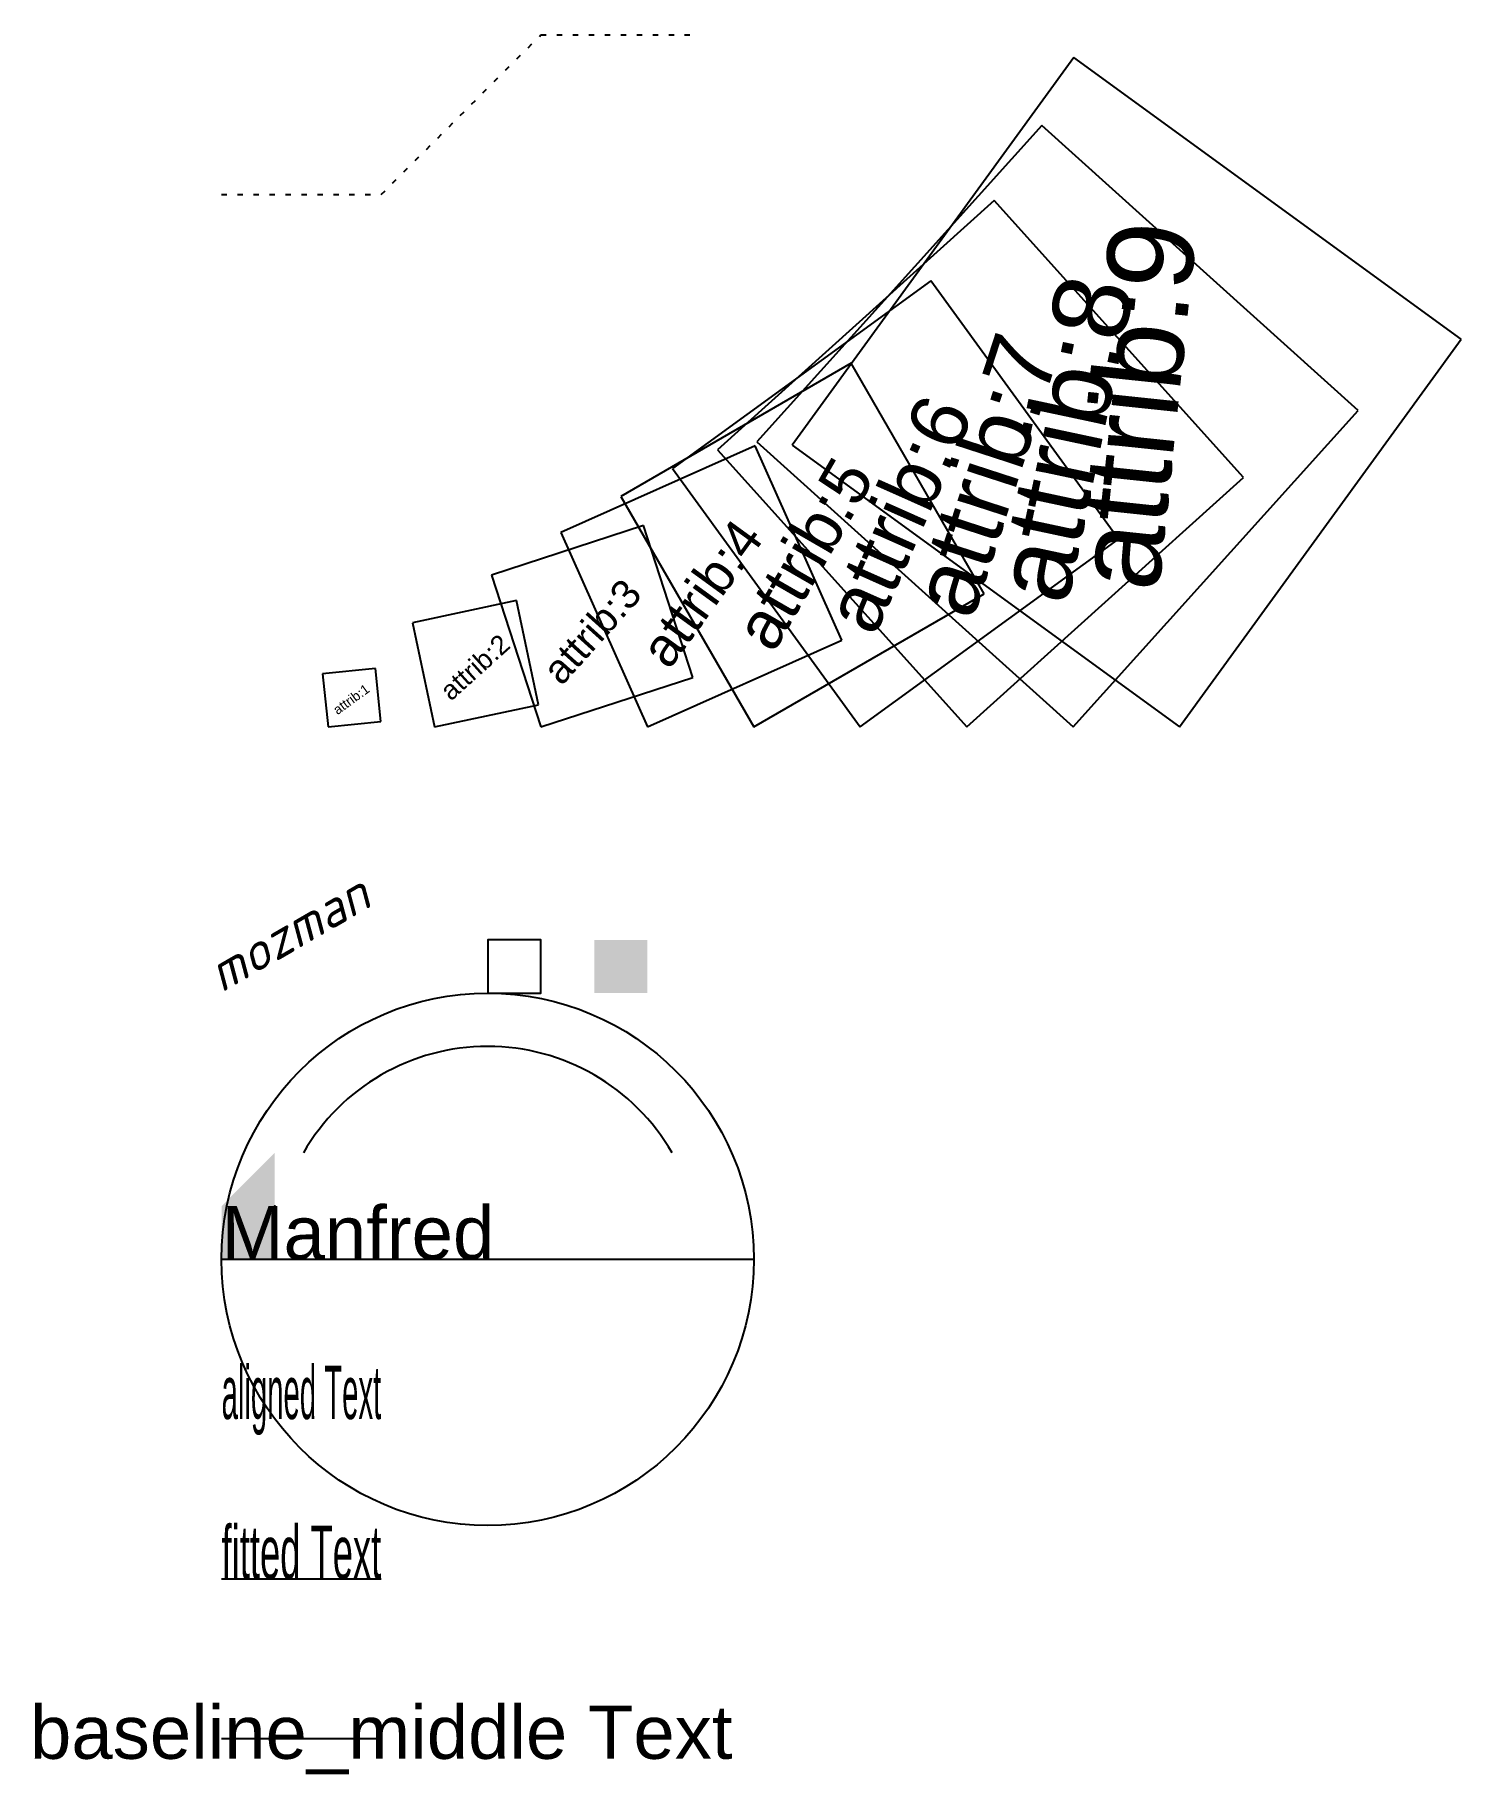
# Model space of a CAD drawing. Extents: x -3.5 to 23.3, y -9.7 to 23.
import ezdxf
from ezdxf.enums import TextEntityAlignment as Align

# ---------------------------------------------------------------- set-up
doc = ezdxf.new("R2010")
doc.units = 0
doc.linetypes.add('DOT', pattern=[0.2, 0, -0.2])
doc.layers.add('dxfwrite', color=1, linetype='CONTINUOUS')
doc.styles.add('ISOCPEUR', font='isocpeur.ttf')
doc.styles.get("Standard").update_dxf_attribs({"font": 'arial.ttf'})

# ---------------------------------------------------------------- blocks, each defined once
blk = doc.blocks.new('Rechteck')
at = {"color": 3}
blk.add_line((1, 1), (0, 1), dxfattribs=at)
at = {"color": 4}
blk.add_line((0, 1), (0, 0), dxfattribs=at)
at = {"color": 2}
blk.add_line((1, 0), (1, 1), dxfattribs=at)
at = {"color": 1}
blk.add_line((0, 0), (1, 0), dxfattribs=at)
blk.add_attdef('TEST', (0.2, 0.2), '', height=0.25, rotation=30)

msp = doc.modelspace()

# ---------------------------------------------------------------- linework, layer by layer
for p, q in [((0, -6), (3, -6)), ((0, -9), (3, -9))]:
    msp.add_line(p, q)
at = {"linetype": 'DOT'}
msp.add_lwpolyline([(0, 20), (3, 20), (6, 23), (9, 23)], dxfattribs=at)
msp.add_circle((5, 0), 5)
msp.add_arc((5, 0), 4, 30, 150)
msp.add_point((1, 1))
at = {"color": 3}
msp.add_solid([(0, 1), (1, 1), (1, 2)], dxfattribs=at)
at = {"color": 2}
msp.add_solid([(0, 0), (1, 0), (0, 1), (1, 1)], dxfattribs=at)
at = {"color": 4}
msp.add_trace([(7, 5), (8, 5), (7, 6), (8, 6)], dxfattribs=at)
at = {"color": 3}
msp.add_3dface([(5, 5), (6, 5), (6, 6), (5, 6)], dxfattribs=at)
at = {"layer": 'dxfwrite'}
msp.add_line((0, 0), (10, 0), dxfattribs=at)

# ---------------------------------------------------------------- block references
ref = msp.add_blockref('Rechteck', (18, 10), dxfattribs=dict(xscale=9, yscale=9, rotation=54))
ref.add_attrib('TEST', 'attrib:9', (17.602, 12.514), dxfattribs={"height": 1.62, "rotation": 84})
ref = msp.add_blockref('Rechteck', (16, 10), dxfattribs=dict(xscale=8, yscale=8, rotation=48))
ref.add_attrib('TEST', 'attrib:8', (15.882, 12.26), dxfattribs={"height": 1.44, "rotation": 78})
ref = msp.add_blockref('Rechteck', (14, 10), dxfattribs=dict(xscale=7, yscale=7, rotation=42))
ref.add_attrib('TEST', 'attrib:7', (14.104, 11.977), dxfattribs={"height": 1.26, "rotation": 72})
ref = msp.add_blockref('Rechteck', (12, 10), dxfattribs=dict(xscale=6, yscale=6, rotation=36))
ref.add_attrib('TEST', 'attrib:6', (12.265, 11.676), dxfattribs={"height": 1.08, "rotation": 66})
ref = msp.add_blockref('Rechteck', (10, 10), dxfattribs=dict(xscale=5, yscale=5, rotation=30))
ref.add_attrib('TEST', 'attrib:5', (10.366, 11.366), dxfattribs={"height": 0.9, "rotation": 60})
ref = msp.add_blockref('Rechteck', (8, 10), dxfattribs=dict(xscale=4, yscale=4, rotation=24))
ref.add_attrib('TEST', 'attrib:4', (8.405, 11.056), dxfattribs={"height": 0.72, "rotation": 54})
ref = msp.add_blockref('Rechteck', (6, 10), dxfattribs=dict(xscale=3, yscale=3, rotation=18))
ref.add_attrib('TEST', 'attrib:3', (6.385, 10.756), dxfattribs={"height": 0.54, "rotation": 48})
ref = msp.add_blockref('Rechteck', (4, 10), dxfattribs=dict(xscale=2, yscale=2, rotation=12))
ref.add_attrib('TEST', 'attrib:2', (4.308, 10.474), dxfattribs={"height": 0.36, "rotation": 42})
ref = msp.add_blockref('Rechteck', (2, 10), dxfattribs=dict(rotation=6))
ref.add_attrib('TEST', 'attrib:1', (2.178, 10.22), dxfattribs={"height": 0.18, "rotation": 36})

# ---------------------------------------------------------------- texts
at = {"color": 5, "style": 'ISOCPEUR', "oblique": 15}
msp.add_text('mozman', height=0.7, rotation=30, dxfattribs=at).set_placement((0, 5))
msp.add_text('Manfred', height=1).set_placement((0, 0))
msp.add_text('aligned Text', height=1).set_placement((0, -3), (3, -3), align=Align.ALIGNED)
msp.add_text('fitted Text', height=1).set_placement((0, -6), (3, -6), align=Align.FIT)
msp.add_text('baseline_middle Text', height=1).set_placement((3, -9), align=Align.MIDDLE)

doc.saveas('drawing.dxf')
